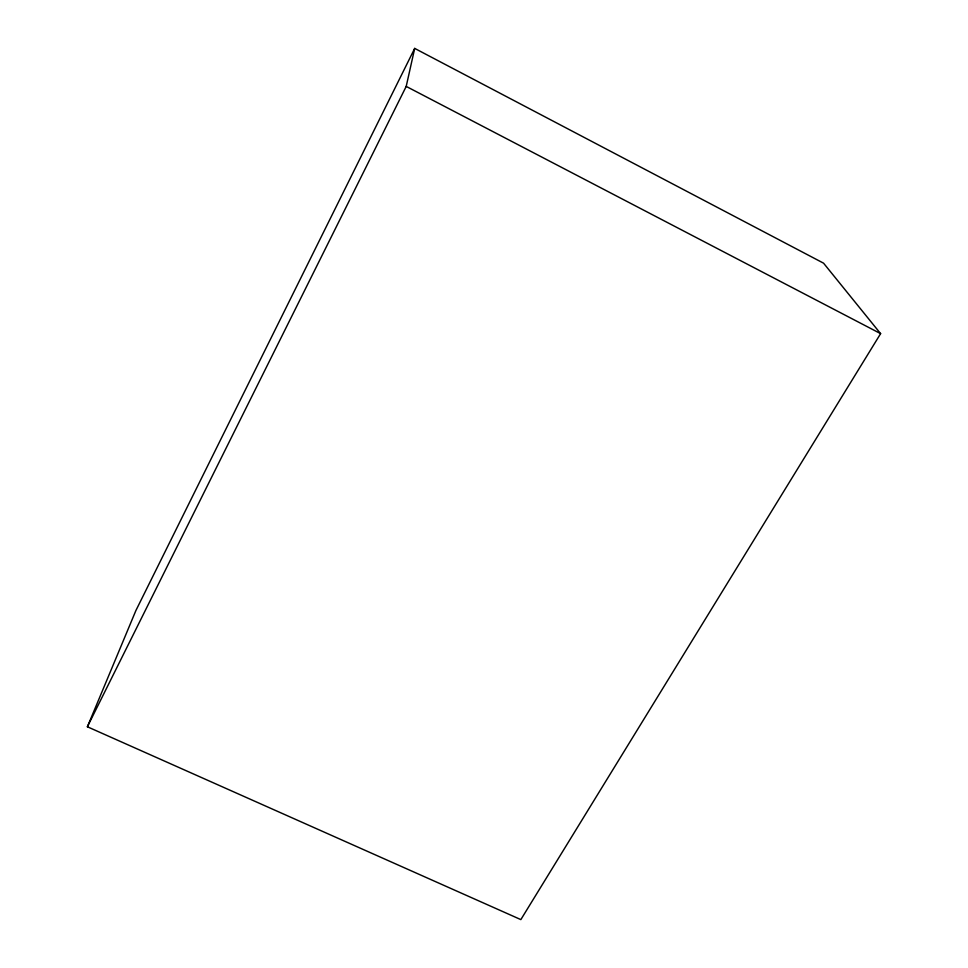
<?xml version="1.0" encoding="UTF-8"?>
<svg xmlns="http://www.w3.org/2000/svg" width="968" height="968" viewBox="0 0 968 968"><rect width="100%" height="100%" fill="white"/><g stroke="black" fill="none" stroke-linecap="round" stroke-linejoin="round"><path stroke-width="1.45" d="M87.386 726.774L406.209 86.406L414.691 48.4L823.562 263.175L880.614 333.645L520.844 919.6L87.386 726.774L135.907 610.518L414.691 48.4M406.209 86.406L880.614 333.645"/></g></svg>
